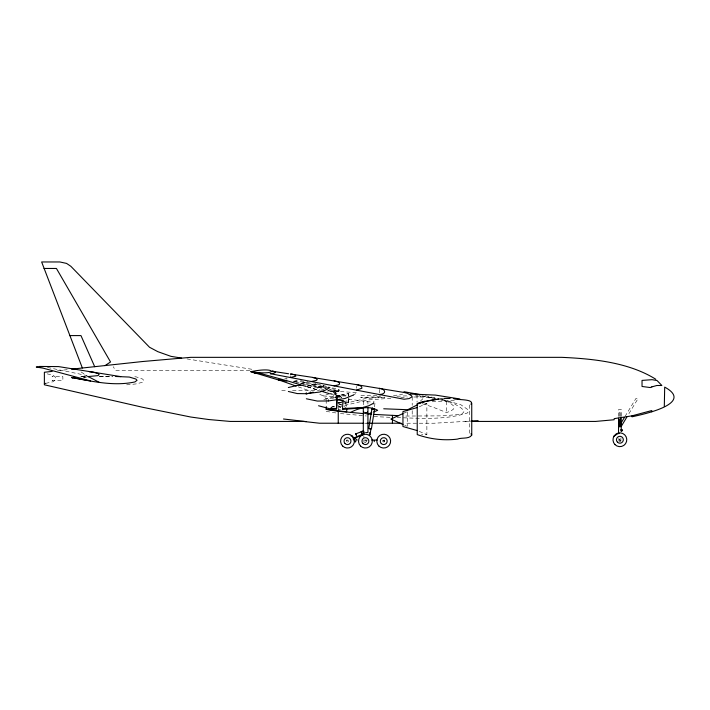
<?xml version="1.0" encoding="UTF-8"?>
<svg xmlns="http://www.w3.org/2000/svg" width="710" height="710" viewBox="0 0 710 710"><rect width="100%" height="100%" fill="white"/><g stroke="black" fill="none" stroke-linecap="round" stroke-linejoin="round"><path stroke-width="0.53" stroke-dasharray="3.55 2.66" d="M337.623 398.94L337.623 395.718L348.61 393.624L348.885 395.026L337.623 395.71L326.201 398.896L322.988 395.639L318.861 394.174M336.238 400.174L335.741 392.603L327.834 390.633M348.583 398.976L348.566 402.978L337.623 402.978L345.158 400.91L346.755 408.064L344.013 406.537M348.743 399.943L348.566 402.978L348.832 397.733M336.256 395.976L348.61 395.976L348.61 393.624L336.256 395.976L338.927 397.458M344.776 402.304L348.867 401.922L349.027 398.958M328.703 394.023L335.741 392.603L335.457 397.28L336.052 397.698L336.194 394.76L336.93 398.842M374.552 406.91L375.146 401.762L373.62 401.514L372.182 408.632M619.014 439.845L619.226 439.304M625.004 416.521L635.849 398.576L638.041 398.576L627.675 415.732M335.741 392.603L332.44 397.041L336.052 397.698L335.741 392.603L341.794 397.547L323.281 395.905L328.153 394.21M420.338 401.159L422.698 398.922L422.237 397.769L419.024 395.39M352.71 395.488L357.254 392.71L328.162 390.713M346.586 440.608L347.492 440.085L348.397 440.608L348.397 441.655L347.492 442.179L346.586 442.179L346.586 440.085L347.492 440.085M365.606 442.179L366.511 441.655L366.511 440.608L365.606 440.085L364.7 440.608L364.7 441.655L365.606 442.179L363.893 442.179L363.893 435.674M382.814 440.608L384.625 440.085L384.625 442.179L382.814 441.655L382.814 440.608L384.625 440.608L383.719 440.085M383.719 442.179L384.625 441.655L382.814 441.655M403.857 413.184L406.59 411.995M330.993 407.425L336.771 405.277M419.157 406.759L426.87 403.546L426.87 434.591L421.518 434.591M330.984 407.336L337.392 405.206M422.113 403.706L432.621 407.016L446.528 412.545L450.903 411.037L453.592 408.995L454.107 407.602L453.477 405.845L449.128 402.215L440.599 399.881M330.256 393.952L341.794 397.547L331.694 391.609L338.936 389.559L339.131 390.527L331.694 391.609L327.399 390.97M323.982 389.648L300.463 383.569L307.927 381.554M293.683 381.305L298.324 380.081M619.342 416.38L619.36 412.226L619.901 412.102L620.478 412.226L620.478 416.38M338.617 406.874L367.762 399.978L390.846 398.239M45.653 383.356L52.957 381.767L55.025 380.178A3.346 3.266 -90 0 0 55.025 376.761L52.957 375.173L46.478 373.7M337.623 402.978L348.566 400.52L348.867 401.922M619.36 412.226L620.478 412.244M323.822 399.455L330.94 398.141L337.019 398.283M284.745 378.43L286.875 378.039L286.875 380.746M393.482 395.754L402.668 394.13M321.639 386.888L316.261 387.695L323.591 385.601L323.787 386.568M315.968 384.554L315.772 383.586L315.968 384.554L308.397 385.654L315.772 383.586L327.425 386.586M301.555 383.427L308.113 382.53L327.621 387.562M52.646 380.64L52.07 380.72L62.808 380.48L62.897 378.474L62.808 376.46L52.07 376.22L52.646 376.3M293.727 381.43L299.522 380.684M57.528 370.771L68.311 369.546M83.194 377.241L88.697 376.841M364.115 413.22L366.253 412.998M126.646 384.838L135.912 383.941L142.373 382.326L143.846 380.524L142.621 379.069L136.311 376.921L133.045 376.575M338.643 402.881L343.755 402.401M86.15 376.921L83.913 377.099L88.883 376.948M384.9 397.139L365.233 398.612L338.244 405.002L338.244 411.232M396.925 396.233L407.842 395.825M400.742 397.502L407.336 397.005M432.195 401.771L456.539 400.245M440.209 398.647L442.916 398.479M472.434 420.995L434.067 423.222L404.514 423.222M80.754 376.548L86.886 376.406M380.462 396.606L360.689 397.476L384.855 397.254M99.95 376.593L112.757 376.469M303.986 382.663L308.113 382.53M99.595 376.504L106.136 376.3M99.32 376.389L112.499 376.424M81.419 376.708L88.271 376.602M249.787 370.354L115.393 370.354L113.28 366.697M293.833 381.554L300.294 381.554L321.763 387.136M281.737 390.518L287.133 390.518M292.52 390.518L319.491 390.518M331.694 391.609L338.936 391.609L338.936 389.559L331.259 387.58L331.455 388.548L339.131 390.527M413.761 397.005L421.27 397.005L435.248 398.47M424.731 403.546L426.87 403.546M405.818 416.051L442.215 415.865L461.606 414.276L463.843 411.96L463.648 410.256L460.879 407.833L453.512 403.245L439.916 399.189M464.961 421.429L470.455 421.429M364.789 423.222L366.999 423.222M363.893 440.085L367.354 440.085L367.354 442.179M619.209 441.212L620.611 441.212M360.928 395.408L380.542 395.869M338.492 409.342L340.489 409.439M374.001 416.584L390.544 417.347M397.156 417.649C420.568 418.172 445.179 420.302 467.579 412.892L468.387 411.383L467.411 409.297L460.79 404.709L439.756 398.692M307.297 385.388L319.837 386.533M322.615 386.79L327.186 387.243M340.427 413.548L366.387 415.98M364.825 413.735L367.008 413.948M415.474 395.825L434.067 397.769M440.626 399.029L442.774 399.251M365.881 413.823L368.099 414.054M348.397 399.153L370.815 402.002M307.323 386.852L314.521 389.053L319.89 389.852M187.032 358.923L252.077 369.306M326.201 411.383L338.271 413.344M364.115 412.279L366.253 412.688M47.455 367.452L86.46 375.448M422.246 395.843L435.665 398.63M425.414 395.718L435.044 397.822M295.981 382.255L299.203 382.956M300.277 383.187L328.197 389.266M329.271 389.506L338.936 391.609L330.345 389.373M300.481 380.56L306.205 382.033M322.837 387.42L326.05 388.255M367.318 412.892L365.011 412.279L366.608 412.688M307.377 386.861L318.719 390.367M307.27 386.559L314.521 389.053M298.253 386.826L310.616 391.228M419.157 431.378L426.87 434.591M404.771 425.343L406.59 426.142M338.537 403.493L343.099 406.031M346.586 441.655L347.492 442.179M80.984 371.907L88.04 376.477M338.572 406.475L340.365 407.673M337.623 395.71L340.134 397.44M338.2 405.658L340.764 407.513M337.108 399.863L336.194 395.665L336.744 398.416M348.566 394.485L348.77 396.579M620.895 437.99L620.904 441.212M621.25 415.998L621.25 409.546L618.552 409.546L618.552 417.072M618.916 437.99L618.916 441.212M469.647 404.948L469.647 433.189M446.528 401.381L446.528 412.545M417.063 394.795L417.063 402.144M412.199 396.881L412.199 405.348M412.199 410.646L412.199 416.051M407.496 411.853L407.496 426.284M379.371 389.328L379.371 393.482M367.931 404.088L367.931 401.895L363.307 401.895L363.307 405.179M356.42 386.364L356.42 388.264M348.61 393.624L348.61 395.976M326.201 399.863L326.201 406.99M290.417 375.767L290.417 377.489M619.874 439.188L619.182 439.588L619.874 440.786L620.567 440.386L619.874 439.188"/><path stroke-width="1.06" d="M336.788 401.114L336.505 409.253L330.461 408.933L318.55 405.756M336.984 399.304L336.664 408.454L330.585 408.312L330.461 408.933M342.948 400.493L342.486 409.448L360.982 408.028L368.614 405.818L373.939 403.023M453.788 398.674C456.095 400.192 474.884 398.621 470.987 404.336M471.742 403.076L471.742 435.061C469.372 439.357 461.402 437.316 457.391 439.117C443.892 440.759 430.029 439.188 417.231 434.591L417.231 403.546A87.277 87.277 0 0 1 425.024 401.141M356.802 440.635L356.944 439.605L353.145 437.422L351.956 435.762L351.104 436.091M288.366 391.467L297.241 393.571L306.143 393.713L306.294 392.772M306.356 398.78L317.334 401.061L328.277 400.955L328.446 399.916M360.982 408.028L361.07 407.584L342.664 408.57M621.001 423.133L624.427 417.471M621.152 426.524L627.125 416.628M104.974 365.641L110.538 361.967L56.427 268.46L44.029 268.46M353.624 394.929L344.998 398.496L328.277 400.955M417.391 404.833L407.717 409.714L383.719 408.783M402.952 413.584L390.899 419.069L402.952 424.553M371.747 412.714L368.099 414.054L371.188 414.267M373.726 411.915L377.693 410.318C368.925 405.454 358.985 407.859 350.669 412.395M250.879 371.685C277.095 366.067 279.341 376.087 250.879 371.685L281.764 380.95L296.194 386.089M280.175 379.38L278.364 379.948L286.875 380.746L259.576 373.211L253.869 372.697L255.147 372.297M279.696 380.276L288.233 381.092L306.338 386.542M423.87 401.762L439.304 398.949L434.795 399.615A87.277 87.277 0 0 0 417.231 403.954L424.34 401.567M417.231 407.558L402.952 411.605L402.952 426.532L417.231 430.579M356.42 390.172L361.86 388.237C362.606 385.69 357.911 385.042 356.42 384.465M379.371 394.52C386.764 394.21 386.045 389.204 379.371 388.29M306.214 393.943L313.181 392.151M471.555 421.429L595.61 421.429L614.097 419.761L614.239 418.634L632.015 415.838L651.807 410.54L651.807 411.844M288.34 387.536L297.312 385.423L300.916 385.352M44.375 383.64L45.653 383.356M621.25 430.872L622.137 430.677L622.137 430.003L621.25 429.692L621.25 417.072M655.791 379.255C628.847 362.348 592.885 358.71 561.628 357.343L190.768 357.343L142.497 361.532L71.541 369.173M622.137 430.677L620.842 430.872L621.987 430.677L621.987 430.003L620.842 429.692L622.137 430.003M334.073 385.885C335.59 385.113 340.188 385.521 339.593 383.08L337.978 381.9L334.073 380.808M72.695 377.871L71.497 377.463M290.417 377.489L295.848 376.167L294.827 374.853L292.058 374.117L290.417 374.046L312.267 377.329L315.808 378.27L317.264 379.61L316.332 380.427L311.53 381.474M52.132 371.383L44.375 372.262L44.375 384.793L142.497 407.247L190.768 417.027L208.66 419.521L230.164 421.429L303.489 421.429L319.491 423.222L363.68 423.222M74.124 377.374L71.861 377.587C92.504 381.377 113.955 386.488 134.891 381.945L137.021 380.338L135.85 379.007L129.291 377.054L115.765 376.486M39.139 366.768L36.281 367.017L43.221 368.188L90.64 380.95L71.453 377.471M40.097 366.68L43.221 366.608M471.342 421.057L478.114 420.702M39.405 366.44L58.557 366.591L120.7 376.62M443.821 398.425L450.167 398.47M69.669 335.59L80.967 335.59L94.714 366.733M366.999 423.222L401.221 423.222M365.606 432.576L367.931 432.576L367.931 407.371M369.564 432.851L370.256 432.851M369.564 434.68L370.256 434.68M371.712 440.085L377.17 440.085M410.202 394.006L435.452 395.097L459.858 398.967M272.276 371.019C278.995 372.031 273.226 373.788 270.12 373.655L404.034 399.242L409.084 398.594L412.111 396.81L411.507 395.718L407.425 393.322L404.034 392.461L312.506 377.445M373.309 414.374L398.612 415.678M343.143 400.742L337.108 399.863M259.576 373.211L253.869 372.697M363.706 413.619L337.534 411.17L326.201 409.413L326.201 406.99M320.769 386.622L322.615 386.79M328.082 387.34L329.875 387.536L325.375 390.145L319.793 392.018L306.143 393.713M283.485 418.998L306.214 421.607M89.38 371.765L93.409 372.217L98.193 373.646L99.134 374.56L97.998 375.617L88.191 376.557L99.569 382.521M272.285 371.25L288.606 373.762M374.312 408.969L372.182 408.632M369.173 428.778L370.948 429.062L370.034 434.236L369.236 434.094M181.654 358.106L170.932 356.349L157.806 351.663L149.517 347.252L70.849 266.294L66.571 263.41L59.844 261.963L41.642 261.963L82.333 367.949M326.201 409.297L346.675 411.862L346.755 409.004M404.043 391.716L421.136 394.787M320.822 391.015L329.209 393.633M470.987 433.801L471.742 435.061M353.997 440.244L355.311 442.01L355.781 441.682L353.864 438.443L363.2 434.627L363.085 433.872L353.172 438.416L353.34 439.357M361.754 432.381L361.532 431.662L355.586 433.961L356.606 435.452M356.136 434.76L355.586 433.961L356.003 434.564M618.996 433.473L618.8 432.976L613.626 436.428M362.038 433.402L361.816 432.63M664.303 406.555L664.693 387.101C694.992 403.591 642.639 414.454 632.015 416.797L632.015 415.838M620.478 417.391L620.478 426.719L619.919 426.834L619.36 426.719L619.36 419.459M618.552 418.146L618.552 433.748M392.435 415.359L392.435 423.222M374.232 440.608L374.232 441.655M367.514 411.977L367.514 413.22M363.857 411.977L363.857 413.22M363.307 407.371L363.307 432.576M362.535 433.872L362.535 435.452M338.244 411.232L338.244 423.222M371.845 409.155L368.792 428.423L371.419 428.84L374.481 409.599L371.845 409.155M651.816 386.906L650.245 387.553L642.035 386.471L642.035 380.409L652.091 379.681L657.043 380.542L661.871 385.495L656.83 385.495L651.816 386.906M363.529 430.748L361.124 431.662L362.038 434.094L364.443 433.18L363.529 430.748M360.538 446.013A6.896 6.896 0 0 0 372.075 442.925A6.896 6.896 0 0 0 363.627 434.476A6.896 6.896 0 0 0 360.538 446.013M342.611 446.013A6.896 6.896 0 0 0 354.157 442.925A6.896 6.896 0 0 0 345.708 434.476A6.896 6.896 0 0 0 342.611 446.013M378.856 446.013A6.896 6.896 0 0 0 390.393 442.925A6.896 6.896 0 0 0 381.945 434.476A6.896 6.896 0 0 0 378.856 446.013M615.011 444.629A6.896 6.896 0 0 0 626.548 441.54A6.896 6.896 0 0 0 618.108 433.091A6.896 6.896 0 0 0 615.011 444.629M617.452 442.197A3.452 3.452 0 0 0 623.22 440.644A3.452 3.452 0 0 0 618.996 436.419A3.452 3.452 0 0 0 617.452 442.197M362.979 443.572A3.452 3.452 0 0 0 368.747 442.028A3.452 3.452 0 0 0 364.523 437.804A3.452 3.452 0 0 0 362.979 443.572M345.051 443.572A3.452 3.452 0 0 0 350.82 442.028A3.452 3.452 0 0 0 346.595 437.804A3.452 3.452 0 0 0 345.051 443.572M381.297 443.572A3.452 3.452 0 0 0 387.065 442.028A3.452 3.452 0 0 0 382.841 437.804A3.452 3.452 0 0 0 381.297 443.572"/></g></svg>
